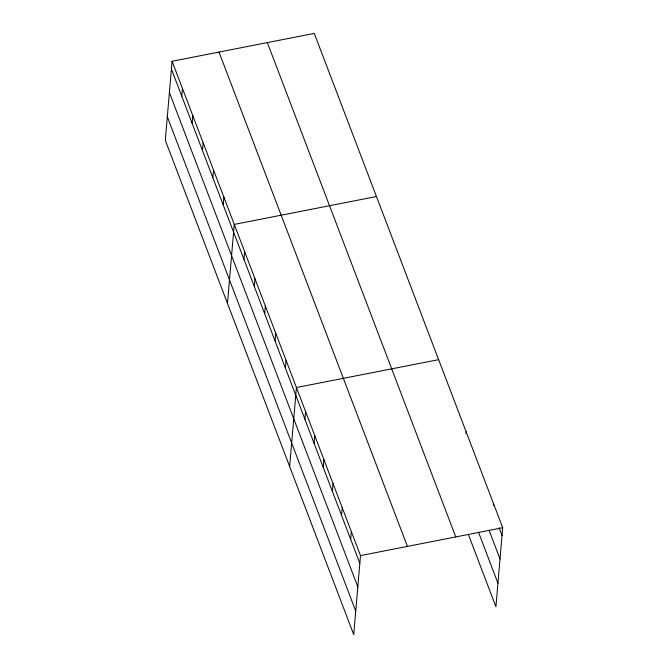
<?xml version="1.0" encoding="UTF-8"?>
<svg xmlns="http://www.w3.org/2000/svg" width="668" height="668" viewBox="0 0 668 668"><rect width="100%" height="100%" fill="white"/><g stroke="black" fill="none" stroke-linecap="round" stroke-linejoin="round"><path stroke-width="1" d="M172.077 61.272L165.305 140.272L353.723 634.6L360.495 555.601L172.077 61.272L314.277 33.4L502.695 527.728L495.923 606.728L468.468 534.692M181.771 96.184L182.439 88.46M192.133 123.38L192.802 115.647M202.496 150.567L203.164 142.835M212.867 177.755L213.526 170.023M223.229 204.942L223.889 197.21M227.479 303.397L234.251 224.406L376.46 196.526M243.954 259.318L244.613 251.594M254.316 286.505L254.976 278.781M264.678 313.693L265.338 305.969M275.041 340.88L275.7 333.157M285.403 368.068L286.063 360.344M289.653 466.531L296.433 387.532L438.634 359.66M304.917 419.27L305.585 411.538M314.069 443.276L314.737 435.553M323.22 467.291L323.888 459.559M332.372 491.297L333.04 483.574M341.523 515.312L342.191 507.58M350.675 539.318L351.343 531.594M465.93 433.624L466.089 431.687M493.385 505.651L493.543 503.722M360.495 555.601L502.695 527.728M499.105 527.77L502.035 535.452M489.034 530.167L500.023 558.974M478.538 532.304L497.944 583.206M267.35 42.602L455.768 536.93M219.004 52.079L407.422 546.407M171.409 68.996L359.827 563.333M169.396 92.518L357.814 586.846M167.317 116.75L355.735 611.078"/></g></svg>
